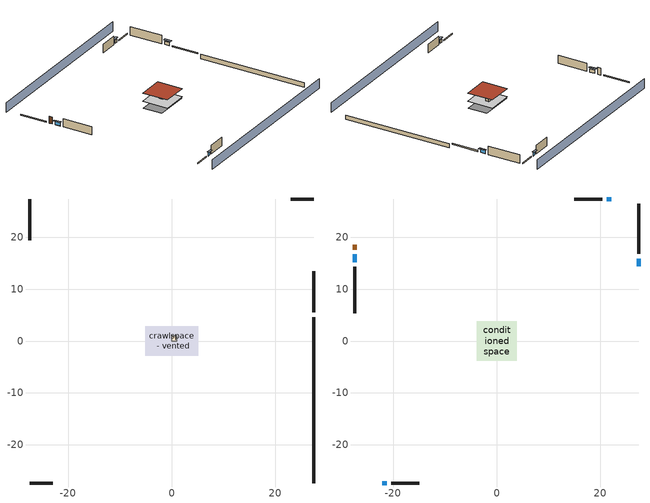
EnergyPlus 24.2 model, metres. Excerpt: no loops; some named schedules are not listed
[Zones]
crawlspace - vented
 floor foundation (Slab1 construction): -5.15,-2.86 -5.15,2.86 5.15,2.86 5.15,-2.86 z-0.91
 wall outside (RimJoist1 construction): 27.43,5.54 27.43,13.46 z0.3:0.61
 wall outside (RimJoist2 construction): -27.43,-27.43 -23.01,-27.43 z0.3:0.61
 wall outside (RimJoist3 construction): -27.43,27.43 -27.43,19.5 z0.3:0.61
 wall outside (RimJoist4 construction): 27.43,27.43 23.01,27.43 z0.3:0.61
 wall foundation (FoundationWall1 construction): 27.43,-27.43 27.43,4.61 z-0.91:0.3
furnace airloop ret air zone
 floor adiabatic (AdiabaticConst): 0,0 0,1 1,1 1,0 z0
 wall adiabatic (AdiabaticConst): 0,1 0,0 1,0 1,1 0,1 z0:1
 ceiling adiabatic (AdiabaticConst): 1,0 1,1 0,1 0,0 z1
conditioned space
 floor to crawlspace - vented (Floor1 construction): -3.84,-3.84 -3.84,3.84 3.84,3.84 3.84,-3.84 z0.3
 wall outside (AdiabaticWallConstruction 1): -27.43,18.57 -27.43,17.66 z0.3:2.34
 wall outside (AdiabaticWallConstruction): 27.43,14.39 27.43,15.89 / -27.43,16.73 -27.43,15.23 z0.3:1.31; -22.08,-27.43 -21.29,-27.43 / 22.08,27.43 21.29,27.43 z0.3:1.37
 wall outside (Wall1 construction): 27.43,16.82 27.43,26.5 z0.3:2.74
 wall outside (Wall2 construction): -20.37,-27.43 -14.99,-27.43 z0.3:2.74
 wall outside (Wall3 construction): -27.43,14.3 -27.43,5.39 z0.3:2.74
 wall outside (Wall4 construction): 20.37,27.43 14.99,27.43 z0.3:2.74
 window (WindowConstruction): 27.43,14.39 27.43,15.89 z0.3:1.31
 window (WindowConstruction 1): -22.08,-27.43 -21.29,-27.43 z0.3:1.37
 window (WindowConstruction 2): -27.43,16.73 -27.43,15.23 z0.3:1.31
 window (WindowConstruction 3): 22.08,27.43 21.29,27.43 z0.3:1.37
 door (Door): -27.43,18.57 -27.43,17.66 z0.3:2.34
 roof outside (Roof1 construction): -3.84,3.84 -3.84,-3.84 3.84,-3.84 3.84,3.84 z2.74
shading: 27.43,32 -27.43,32 / -27.43,-32 27.43,-32 z0:2.74; 27.43,16.19 27.43,14.09 28.04,14.09 28.04,16.19 z1.62; -20.99,-27.43 -22.38,-27.43 -22.38,-28.04 -20.99,-28.04 z1.68; -27.43,14.93 -27.43,17.03 -28.04,17.03 -28.04,14.93 z1.62; 20.99,27.43 22.38,27.43 22.38,28.04 20.99,28.04 z1.68
[Building]
Building 1: Terrain=Suburbs
[Site:Location]
Portland Intl Arpt_OR: Latitude {deg}=45.59; Longitude {deg}=-122.6; Time Zone {hr}=-8; Elevation {m}=33; Keep Site Location Information=Yes
[Site:GroundTemperature:Shallow]
10.2558, 8.96328, 8.85977, 9.47314, 11.9355, 14.3863, 16.5111, 17.8571, 17.9714, 16.8767, 14.8061, 12.4304
[Site:WaterMainsTemperature]
Calculation Method=Schedule; Temperature Schedule=mains temperature schedule
[Material] Roughness=Rough; Thermal Absorptance=0.9
Name | Thickness {m} | Conductivity {W/m-K} | Density {kg/m3} | Specific Heat {J/kg-K} | Solar Absorptance | Visible Absorptance
asphalt or fiberglass shingles | 0.00635 | 0.162714 | 1121.4 | 1465.45 | 0.85 | 0.85
concrete 8.0 in. | 0.2032 | 1.803125 | 2242.8 | 837.4 | 0.7 | 0.7
door material | 0.04445 | 0.0612267 | 512.64 | 1214.23 | 0.7 | 0.7
floor covering | 0.0127 | 0.0433444 | 54.468 | 1339.84 | 0.6 | 0.6
floor stud and cavity | 0.1397 | 0.923637 | 92.3553 | 1139.71 | 0.7 | 0.7
furniture material conditioned space 1 | 0.1524 | 0.115458 | 640.8 | 1214.23 | 0.6 | 0.6
gypsum board | 0.0127 | 0.160291 | 801 | 837.4 | 0.6 | 0.6
osb sheathing 0.5 in. | 0.0127 | 0.115458 | 512.64 | 1214.23 | 0.7 | 0.7
osb sheathing 0.75 in. | 0.01905 | 0.115458 | 512.64 | 1214.23 | 0.7 | 0.7
rim joist stud and cavity | 0.0508 | 0.178688 | 50.32683 | 1063.81 | 0.6 | 0.6
roof rigid ins | 0.051816 | 0.029427 | 32.04 | 1214.23 | 0.7 | 0.7
roof stud and cavity | 0.2032 | 0.667294 | 78.34581 | 1123.46 | 0.7 | 0.7
soil 0.5 in. | 0.0127 | 1.9041 | 1842.3 | 418.7 | 0.7 | 0.7
wall rigid ins | 0.512978 | 0.029427 | 32.04 | 1214.23 | 0.7 | 0.7
wall stud and cavity | 0.1397 | 0.550994 | 139.0536 | 1170.24 | 0.7 | 0.7
wall stud and cavity 1 | 0.0889 | 0.380278 | 52.3479 | 1209.89 | 0.7 | 0.7
wall stud and cavity 2 | 0.0889 | 0.391764 | 83.0341 | 1211.67 | 0.7 | 0.7
wood siding | 0.0254 | 0.102417 | 544.68 | 1172.36 | 0.85 | 0.85
wood siding 1; wood siding 2 | 0.0254 | 0.102417 | 544.68 | 1172.36 | 0.7 | 0.7
[Material:NoMass]
Adiabatic: Roughness=Rough; Thermal Resistance {m2-K/W}=176.1; Thermal Absorptance=0.9; Solar Absorptance=0.7; Visible Absorptance=0.7
[WindowMaterial:SimpleGlazingSystem]
WindowMaterial: U-Factor {W/m2-K}=4.31528; Solar Heat Gain Coefficient=0.67
[Construction]
AdiabaticConst: Adiabatic
AdiabaticWallConstruction: wood siding 1, wall rigid ins, wall stud and cavity 1, gypsum board
AdiabaticWallConstruction 1: wood siding 2, wall rigid ins, wall stud and cavity 1, gypsum board
Door: door material
Floor1 construction: floor stud and cavity, osb sheathing 0.75 in., floor covering
FoundationWall1 construction: concrete 8.0 in.
furniture construction conditioned space 1: furniture material conditioned space 1
PartitionWallConstruction: gypsum board, wall stud and cavity 2, gypsum board
RimJoist1 construction; RimJoist2 construction; RimJoist3 construction; RimJoist4 construction: wood siding, rim joist stud and cavity
Roof1 construction: asphalt or fiberglass shingles, roof rigid ins, osb sheathing 0.75 in., roof stud and cavity, gypsum board
Slab1 construction: soil 0.5 in.
Wall1 construction; Wall2 construction; Wall3 construction; Wall4 construction: wood siding, osb sheathing 0.5 in., wall stud and cavity, gypsum board
WindowConstruction; WindowConstruction 1; WindowConstruction 2; WindowConstruction 3: WindowMaterial
[Zone] Multiplier=1
Name | Volume {m3} | Part of Total Floor Area
conditioned space | 143.623 | Yes
crawlspace - vented | 71.8115 | Yes
furnace airloop ret air zone | 1 | No
[Space]
Name | Zone | Volume {m3} | Space Type
conditioned space 1 | conditioned space | 143.623
crawlspace - vented 1 | crawlspace - vented | 71.8115
furnace airloop ret air space | furnace airloop ret air zone |  | Plenum Space Type
[SurfaceProperty:IncidentSolarMultiplier] Incident Solar Multiplier=1; Incident Solar Multiplier Schedule=trans schedule winter=0.85 summer=0.7
Window1; Window2; Window3; Window4
[InternalMass] Zone or ZoneList=conditioned space; Space or SpaceList=conditioned space 1
Name | Construction | Surface Area {m2}
furniture mass conditioned space 1 | furniture construction conditioned space 1 | 23.56021
partition wall mass | PartitionWallConstruction | 58.90053
[Lights]
interior lighting: Zone or ZoneList or Space or SpaceList=conditioned space 1; Schedule=lighting_interior; Design Level Calculation Method=LightingLevel; Lighting Level {W}=208.754; Return Air Fraction=0; Fraction Radiant=0.6; Fraction Visible=0.2; Fraction Replaceable=1
[People]
occupants: Zone or ZoneList or Space or SpaceList=conditioned space 1; Number of People Schedule=occupants; Number of People Calculation Method=People; Number of People=4; Fraction Radiant=0.314171; Sensible Heat Fraction=0.56303; Activity Level Schedule=occupants activity schedule; Carbon Dioxide Generation Rate {m3/s-W}=0; Enable ASHRAE 55 Comfort Warnings=No; Mean Radiant Temperature Calculation Type=EnclosureAveraged
[ElectricEquipment] Zone or ZoneList or Space or SpaceList=conditioned space 1; Design Level Calculation Method=EquipmentLevel
Name | Schedule | Design Level {W} | Fraction Latent | Fraction Radiant | Fraction Lost
ceiling fan | ceiling_fan | 17.2709 | 0 | 0.558 | 0
clothes dryer | clothes_dryer | 1100.25 | 0.015 | 0.081 | 0.85
clothes washer | clothes_washer | 558.103 | 0.03 | 0.162 | 0.7
cooking range | cooking_range | 109.017 | 0.16 | 0.384 | 0.2
dishwasher | dishwasher | 1721.85 | 0.3 | 0.18 | 0.4
freezer | freezer schedule | 194.914 | 0 | 0.6 | 0
fridge | fridge schedule | 51.9007 | 0 | 0.6 | 0
mech vent bath fan 0 | mech vent bath fan 0 schedule | 15 | 0 | 0 | 1
mech vent house fan | mech vent house fan schedule | 0 | 0 | 0 | 1
mech vent house fan cfis | mech vent house fan cfis schedule | 0 | 0 | 0 | 0
mech vent range fan 0 | mech vent range fan 0 schedule | 30 | 0 | 0 | 1
misc plug loads | plug_loads_other | 698.706 | 0.021 | 0.558 | 0.049
misc tv | plug_loads_tv | 1141.99 | 0 | 0.6 | 0
whole house fan | Always On Discrete | 0 | 0 | 0 | 1
[OtherEquipment] Design Level Calculation Method=EquipmentLevel
Name | Fuel Type | Zone or ZoneList or Space or SpaceList | Schedule | Design Level {W} | Fraction Latent | Fraction Radiant | Fraction Lost
clothes dryer 1 | NaturalGas | conditioned space 1 | clothes_dryer | 14617 | 0.015 | 0.081 | 0.85
cooking range 1 | NaturalGas | conditioned space 1 | cooking_range | 3194.97 | 0.16 | 0.384 | 0.2
furnace airloop_0 SupCondToLv; furnace airloop_0 SupSensLkToCond; mech vent house fan sensible load; water heater sens | None | conditioned space 1 | Always On Discrete | 0 | 0 | 0 | 0
furnace airloop_0 SupLatLkToCond; mech vent house fan latent load; water heater lat | None | conditioned space 1 | Always On Discrete | 0 | 1 | 0 | 0
general water use latent | None | conditioned space 1 | general water use schedule | 81.0615 | 1 | 0 | 0
general water use sensible | None | conditioned space 1 | general water use schedule | -79.8895 | 0 | 0.6 | 0
water heater energy adjustment1 | Electricity | conditioned space 1 | Always On Discrete | 0.01 | 0 | 0 | 1
furnace airloop_0 RetCondToDZ; furnace airloop_0 SupCondToDZ; furnace airloop_0 SupSensLkToDZ | None | crawlspace - vented 1 | Always On Discrete | 0 | 0 | 0 | 0
furnace airloop_0 SupLatLkToDZ | None | crawlspace - vented 1 | Always On Discrete | 0 | 1 | 0 | 0
furnace airloop_0 RetCondToRP; furnace airloop_0 RetSensLkToRP | None | furnace airloop ret air space | Always On Discrete | 0 | 0 | 0 | 0
furnace airloop_0 RetLatLkToRP | None | furnace airloop ret air space | Always On Discrete | 0 | 1 | 0 | 0
[ZoneInfiltration:DesignFlowRate] Schedule=Always On Discrete
Name | Zone or ZoneList or Space or SpaceList | Design Flow Rate Calculation Method | Design Flow Rate {m3/s} | Air Changes per Hour {1/hr} | Constant Term Coefficient | Temperature Term Coefficient | Velocity Term Coefficient | Velocity Squared Term Coefficient
infil flow; natural vent flow; whole house fan flow | conditioned space 1 | Flow/Zone | 0
crawlspace_vented 1 duct leakage imbalance infil flow | crawlspace - vented 1 | Flow/Zone | 0
infil crawlspace - vented 1 | crawlspace - vented 1 | AirChanges/Hour |  | 2.6013 | 1 | 0 | 0 | 0
[ZoneMixing] Schedule=Always On Continuous; Design Flow Rate Calculation Method=Flow/Zone; Design Flow Rate {m3/s}=0
Name | Zone or Space | Source Zone or Space
furnace airloop_0 ZoneMixDZToCond mix | conditioned space | crawlspace - vented
furnace airloop_0 ZoneMixCondToDZ mix | crawlspace - vented | conditioned space
[SurfaceProperty:ExposedFoundationPerimeter]
Slab1: Exposed Perimeter Calculation Method=TotalExposedPerimeter; Total Exposed Perimeter {m}=32.03448
[SpaceList]
Plenum Space Type: furnace airloop ret air space
[AvailabilityManager:Scheduled]
furnace airloop Availability Manager: Schedule=Always On Discrete
[AirLoopHVAC:ReturnPlenum]
Air Loop HVAC Return Plenum 1: Zone=furnace airloop ret air zone
[WaterUse:Equipment]
dishwasher: Peak Flow Rate {m3/s}=8.49478e-06; Flow Rate Fraction Schedule=hot_water_dishwasher
[Foundation:Kiva]
Foundation Kiva 1: Initial Indoor Air Temperature {C}=8.58325; Wall Height Above Grade {m}=0.3048; Wall Depth Below Slab {m}=0.2032
[Foundation:Kiva:Settings]
Soil Conductivity {W/m-K}=1.9041; Soil Density {kg/m3}=1842.3; Soil Specific Heat {J/kg-K}=418.7; Ground Solar Absorptivity=0.9; Ground Thermal Absorptivity=0.9; Ground Surface Roughness {m}=0.03; Far-Field Width {m}=40; Deep-Ground Boundary Condition=ZeroFlux; Deep-Ground Depth {m}=40; Minimum Cell Dimension {m}=0.2; Maximum Cell Growth Coefficient=3; Simulation Timestep=Timestep
[Exterior:Lights]
exterior lighting: Schedule=exterior lighting schedule; Design Level {W}=7.57726
[EnergyManagementSystem:GlobalVariable]
furnace_airloop_0_DuctImbalLkExhFanEquivCond
furnace_airloop_0_DuctImbalLkExhFanEquivDZ
furnace_airloop_0_DuctImbalLkSupFanEquivCond
furnace_airloop_0_DuctImbalLkSupFanEquivDZ
furnace_airloop_0_DZ_T
furnace_airloop_0_DZ_W
furnace_airloop_0_RetCondToDZ
furnace_airloop_0_RetCondToRP
furnace_airloop_0_RetLatLkToRP
furnace_airloop_0_RetSensLkToRP
furnace_airloop_0_SupCondToDZ
furnace_airloop_0_SupCondToLv
furnace_airloop_0_SupLatLkToCond
furnace_airloop_0_SupLatLkToDZ
furnace_airloop_0_SupSensLkToCond
furnace_airloop_0_SupSensLkToDZ
furnace_airloop_0_ZoneMixCondToDZ
furnace_airloop_0_ZoneMixDZToCond
furnace_airloop_AH_MFR
furnace_airloop_AH_Tout
furnace_airloop_AH_VFR
furnace_airloop_AH_Wout
furnace_airloop_Fan_RTF
furnace_airloop_RA_T
furnace_airloop_Ra_W
infil_program_Qfan
infil_program_Qinf
natural_vent_program_Qnv
natural_vent_program_Qwhf
[EnergyManagementSystem:Sensor]
Name | Output:Variable or Output:Meter Index Key | Output:Variable or Output:Meter
airflow_gain | infil flow | Infiltration Sensible Heat Gain Energy
airflow_gain_1 | natural vent flow | Infiltration Sensible Heat Gain Energy
airflow_gain_2 | whole house fan flow | Infiltration Sensible Heat Gain Energy
airflow_loss | infil flow | Infiltration Sensible Heat Loss Energy
airflow_loss_1 | natural vent flow | Infiltration Sensible Heat Loss Energy
airflow_loss_2 | whole house fan flow | Infiltration Sensible Heat Loss Energy
clg_load_cond |  | Cooling:EnergyTransfer:Zone:CONDITIONED SPACE
clg_load_duct |  | Cooling:EnergyTransfer:Zone:FURNACE AIRLOOP RET AIR ZONE
clg_sp_s; clg_sp_s_1 | cooling setpoint | Schedule Value
clothes_dryer_exhaust_0_sch_s | clothes_dryer | Schedule Value
cool_season | cooling season schedule | Schedule Value
ducts_conv | furnace airloop_0 RetCondToRP | Other Equipment Convective Heating Energy
ducts_conv_1 | furnace airloop_0 RetLatLkToRP | Other Equipment Convective Heating Energy
ducts_conv_2 | furnace airloop_0 RetSensLkToRP | Other Equipment Convective Heating Energy
ducts_conv_3 | furnace airloop_0 SupCondToLv | Other Equipment Convective Heating Energy
ducts_conv_4 | furnace airloop_0 SupLatLkToCond | Other Equipment Convective Heating Energy
ducts_conv_5 | furnace airloop_0 SupSensLkToCond | Other Equipment Convective Heating Energy
ducts_rad | furnace airloop_0 RetCondToRP | Other Equipment Radiant Heating Energy
ducts_rad_1 | furnace airloop_0 RetLatLkToRP | Other Equipment Radiant Heating Energy
ducts_rad_2 | furnace airloop_0 RetSensLkToRP | Other Equipment Radiant Heating Energy
ducts_rad_3 | furnace airloop_0 SupCondToLv | Other Equipment Radiant Heating Energy
ducts_rad_4 | furnace airloop_0 SupLatLkToCond | Other Equipment Radiant Heating Energy
ducts_rad_5 | furnace airloop_0 SupSensLkToCond | Other Equipment Radiant Heating Energy
furnace_airloop_0_DZ_T_s | crawlspace - vented | Zone Air Temperature
furnace_airloop_0_DZ_W_s | crawlspace - vented | Zone Mean Air Humidity Ratio
furnace_airloop_AH_MFR_s | Node 5 | System Node Mass Flow Rate
furnace_airloop_AH_Tout_s | Node 5 | System Node Temperature
furnace_airloop_AH_VFR_s | Node 5 | System Node Current Density Volume Flow Rate
furnace_airloop_AH_Wout_s | Node 5 | System Node Humidity Ratio
furnace_airloop_RA_T_s | Node 8 | System Node Temperature
furnace_airloop_Ra_W_s | Node 8 | System Node Humidity Ratio
htg_load_cond |  | Heating:EnergyTransfer:Zone:CONDITIONED SPACE
htg_load_duct |  | Heating:EnergyTransfer:Zone:FURNACE AIRLOOP RET AIR ZONE
htg_sp_s; htg_sp_s_1 | heating setpoint | Schedule Value
ig_ee_conv | ceiling fan | Electric Equipment Convective Heating Energy
ig_ee_conv_1 | clothes dryer | Electric Equipment Convective Heating Energy
ig_ee_conv_3 | cooking range | Electric Equipment Convective Heating Energy
ig_ee_conv_4 | dishwasher | Electric Equipment Convective Heating Energy
ig_ee_conv_5 | freezer | Electric Equipment Convective Heating Energy
ig_ee_conv_6 | fridge | Electric Equipment Convective Heating Energy
ig_ee_conv_7 | misc plug loads | Electric Equipment Convective Heating Energy
ig_ee_conv_8 | misc tv | Electric Equipment Convective Heating Energy
ig_ee_conv_9 | whole house fan | Electric Equipment Convective Heating Energy
ig_ee_rad | ceiling fan | Electric Equipment Radiant Heating Energy
ig_ee_rad_1 | clothes dryer | Electric Equipment Radiant Heating Energy
ig_ee_rad_3 | cooking range | Electric Equipment Radiant Heating Energy
ig_ee_rad_4 | dishwasher | Electric Equipment Radiant Heating Energy
ig_ee_rad_5 | freezer | Electric Equipment Radiant Heating Energy
ig_ee_rad_6 | fridge | Electric Equipment Radiant Heating Energy
ig_ee_rad_7 | misc plug loads | Electric Equipment Radiant Heating Energy
ig_ee_rad_8 | misc tv | Electric Equipment Radiant Heating Energy
ig_ee_rad_9 | whole house fan | Electric Equipment Radiant Heating Energy
ig_lgt_conv | interior lighting | Lights Convective Heating Energy
ig_lgt_rad | interior lighting | Lights Radiant Heating Energy
ig_lgt_vis | interior lighting | Lights Visible Radiation Heating Energy
ig_oe_conv | clothes dryer 1 | Other Equipment Convective Heating Energy
ig_oe_conv_1 | cooking range 1 | Other Equipment Convective Heating Energy
ig_oe_conv_2 | general water use latent | Other Equipment Convective Heating Energy
ig_oe_conv_3 | general water use sensible | Other Equipment Convective Heating Energy
ig_oe_conv_4 | water heater energy adjustment1 | Other Equipment Convective Heating Energy
ig_oe_conv_5 | water heater lat | Other Equipment Convective Heating Energy
ig_oe_conv_6 | water heater sens | Other Equipment Convective Heating Energy
ig_oe_rad | clothes dryer 1 | Other Equipment Radiant Heating Energy
ig_oe_rad_1 | cooking range 1 | Other Equipment Radiant Heating Energy
ig_oe_rad_2 | general water use latent | Other Equipment Radiant Heating Energy
ig_oe_rad_3 | general water use sensible | Other Equipment Radiant Heating Energy
ig_oe_rad_4 | water heater energy adjustment1 | Other Equipment Radiant Heating Energy
ig_oe_rad_5 | water heater lat | Other Equipment Radiant Heating Energy
ig_oe_rad_6 | water heater sens | Other Equipment Radiant Heating Energy
ig_ppl_conv | occupants | People Convective Heating Energy
ig_ppl_rad | occupants | People Radiant Heating Energy
im_conv | furniture mass conditioned space 1 | Surface Inside Face Convection Heat Gain Energy
im_conv_1 | partition wall mass | Surface Inside Face Convection Heat Gain Energy
im_ig | furniture mass conditioned space 1 | Surface Inside Face Internal Gains Radiation Heat Gain Energy
im_ig_1 | partition wall mass | Surface Inside Face Internal Gains Radiation Heat Gain Energy
im_lgt | furniture mass conditioned space 1 | Surface Inside Face Lights Radiation Heat Gain Energy
im_lgt_1 | partition wall mass | Surface Inside Face Lights Radiation Heat Gain Energy
im_sol | furniture mass conditioned space 1 | Surface Inside Face Solar Radiation Heat Gain Energy
im_sol_1 | partition wall mass | Surface Inside Face Solar Radiation Heat Gain Energy
im_surf | furniture mass conditioned space 1 | Surface Inside Face Net Surface Thermal Radiation Heat Gain Energy
im_surf_1 | partition wall mass | Surface Inside Face Net Surface Thermal Radiation Heat Gain Energy
mech_vent_bath_fan_0_sch_s | mech vent bath fan 0 schedule | Schedule Value
mech_vent_range_fan_0_sch_s | mech vent range fan 0 schedule | Schedule Value
mv_conv | mech vent bath fan 0 | Electric Equipment Convective Heating Energy
mv_conv_1 | mech vent house fan | Electric Equipment Convective Heating Energy
mv_conv_2 | mech vent house fan cfis | Electric Equipment Convective Heating Energy
mv_conv_3 | mech vent range fan 0 | Electric Equipment Convective Heating Energy
mv_conv_4 | mech vent house fan latent load | Other Equipment Convective Heating Energy
mv_conv_5 | mech vent house fan sensible load | Other Equipment Convective Heating Energy
mv_rad | mech vent bath fan 0 | Electric Equipment Radiant Heating Energy
mv_rad_1 | mech vent house fan | Electric Equipment Radiant Heating Energy
mv_rad_2 | mech vent house fan cfis | Electric Equipment Radiant Heating Energy
mv_rad_3 | mech vent range fan 0 | Electric Equipment Radiant Heating Energy
mv_rad_4 | mech vent house fan latent load | Other Equipment Radiant Heating Energy
mv_rad_5 | mech vent house fan sensible load | Other Equipment Radiant Heating Energy
natural_vent_s | natural vent schedule | Schedule Value
out_pb_s |  | Site Outdoor Air Barometric Pressure
out_wt_s |  | Site Outdoor Air Humidity Ratio
site_vw_s |  | Site Wind Speed
ss_back_out | Window1 | Surface Window Shortwave from Zone Back Out Window Heat Transfer Rate
ss_back_out_1 | Window2 | Surface Window Shortwave from Zone Back Out Window Heat Transfer Rate
ss_back_out_2 | Window3 | Surface Window Shortwave from Zone Back Out Window Heat Transfer Rate
ss_back_out_3 | Window4 | Surface Window Shortwave from Zone Back Out Window Heat Transfer Rate
ss_conv | Door1 | Surface Inside Face Convection Heat Gain Energy
ss_conv_1 | Window1 | Surface Inside Face Convection Heat Gain Energy
ss_conv_2 | Window2 | Surface Inside Face Convection Heat Gain Energy
ss_conv_3 | Window3 | Surface Inside Face Convection Heat Gain Energy
ss_conv_4 | Window4 | Surface Inside Face Convection Heat Gain Energy
ss_ig | Door1 | Surface Inside Face Internal Gains Radiation Heat Gain Energy
ss_ig_1 | Window1 | Surface Inside Face Internal Gains Radiation Heat Gain Energy
ss_ig_2 | Window2 | Surface Inside Face Internal Gains Radiation Heat Gain Energy
ss_ig_3 | Window3 | Surface Inside Face Internal Gains Radiation Heat Gain Energy
ss_ig_4 | Window4 | Surface Inside Face Internal Gains Radiation Heat Gain Energy
ss_lgt | Door1 | Surface Inside Face Lights Radiation Heat Gain Energy
ss_sol | Door1 | Surface Inside Face Solar Radiation Heat Gain Energy
ss_surf | Door1 | Surface Inside Face Net Surface Thermal Radiation Heat Gain Energy
ss_surf_1 | Window1 | Surface Inside Face Net Surface Thermal Radiation Heat Gain Energy
ss_surf_2 | Window2 | Surface Inside Face Net Surface Thermal Radiation Heat Gain Energy
ss_surf_3 | Window3 | Surface Inside Face Net Surface Thermal Radiation Heat Gain Energy
ss_surf_4 | Window4 | Surface Inside Face Net Surface Thermal Radiation Heat Gain Energy
ss_trans_in | Window1 | Surface Window Transmitted Solar Radiation Rate
ss_trans_in_1 | Window2 | Surface Window Transmitted Solar Radiation Rate
ss_trans_in_2 | Window3 | Surface Window Transmitted Solar Radiation Rate
ss_trans_in_3 | Window4 | Surface Window Transmitted Solar Radiation Rate
ss_trans_out | Window1 | Surface Inside Face Initial Transmitted Diffuse Transmitted Out Window Solar Radiation Rate
ss_trans_out_1 | Window2 | Surface Inside Face Initial Transmitted Diffuse Transmitted Out Window Solar Radiation Rate
ss_trans_out_2 | Window3 | Surface Inside Face Initial Transmitted Diffuse Transmitted Out Window Solar Radiation Rate
ss_trans_out_3 | Window4 | Surface Inside Face Initial Transmitted Diffuse Transmitted Out Window Solar Radiation Rate
s_conv | Floor1 | Surface Inside Face Convection Heat Gain Energy
s_conv_1 | Roof1 | Surface Inside Face Convection Heat Gain Energy
s_conv_2 | Wall1 | Surface Inside Face Convection Heat Gain Energy
s_conv_3 | Wall2 | Surface Inside Face Convection Heat Gain Energy
s_conv_4 | Wall3 | Surface Inside Face Convection Heat Gain Energy
s_conv_5 | Wall4 | Surface Inside Face Convection Heat Gain Energy
s_ig | Floor1 | Surface Inside Face Internal Gains Radiation Heat Gain Energy
s_ig_1 | Roof1 | Surface Inside Face Internal Gains Radiation Heat Gain Energy
s_ig_2 | Wall1 | Surface Inside Face Internal Gains Radiation Heat Gain Energy
s_ig_3 | Wall2 | Surface Inside Face Internal Gains Radiation Heat Gain Energy
s_ig_4 | Wall3 | Surface Inside Face Internal Gains Radiation Heat Gain Energy
s_ig_5 | Wall4 | Surface Inside Face Internal Gains Radiation Heat Gain Energy
s_lgt | Floor1 | Surface Inside Face Lights Radiation Heat Gain Energy
s_lgt_1 | Roof1 | Surface Inside Face Lights Radiation Heat Gain Energy
s_lgt_2 | Wall1 | Surface Inside Face Lights Radiation Heat Gain Energy
s_lgt_3 | Wall2 | Surface Inside Face Lights Radiation Heat Gain Energy
s_lgt_4 | Wall3 | Surface Inside Face Lights Radiation Heat Gain Energy
s_lgt_5 | Wall4 | Surface Inside Face Lights Radiation Heat Gain Energy
s_sol | Floor1 | Surface Inside Face Solar Radiation Heat Gain Energy
s_sol_1 | Roof1 | Surface Inside Face Solar Radiation Heat Gain Energy
s_sol_2 | Wall1 | Surface Inside Face Solar Radiation Heat Gain Energy
s_sol_3 | Wall2 | Surface Inside Face Solar Radiation Heat Gain Energy
s_sol_4 | Wall3 | Surface Inside Face Solar Radiation Heat Gain Energy
s_sol_5 | Wall4 | Surface Inside Face Solar Radiation Heat Gain Energy
s_surf | Floor1 | Surface Inside Face Net Surface Thermal Radiation Heat Gain Energy
s_surf_1 | Roof1 | Surface Inside Face Net Surface Thermal Radiation Heat Gain Energy
s_surf_2 | Wall1 | Surface Inside Face Net Surface Thermal Radiation Heat Gain Energy
s_surf_3 | Wall2 | Surface Inside Face Net Surface Thermal Radiation Heat Gain Energy
s_surf_4 | Wall3 | Surface Inside Face Net Surface Thermal Radiation Heat Gain Energy
s_surf_5 | Wall4 | Surface Inside Face Net Surface Thermal Radiation Heat Gain Energy
water_heater_T_set | water heater setpoint | Schedule Value
[EnergyManagementSystem:Actuator]
Name | Actuated Component Unique | Actuated Component Type | Actuated Component Control Type
crawlspace_vented_1_duct_leakage_imbalance_infil_flow_act | crawlspace_vented 1 duct leakage imbalance infil flow | Zone Infiltration | Air Exchange Flow Rate
fridge_schedule_act | fridge schedule | Schedule:Constant | Schedule Value
furnace_airloop_0_RetCondToDZ_act | furnace airloop_0 RetCondToDZ | OtherEquipment | Power Level
furnace_airloop_0_RetCondToRP_act | furnace airloop_0 RetCondToRP | OtherEquipment | Power Level
furnace_airloop_0_RetLatLkToRP_act | furnace airloop_0 RetLatLkToRP | OtherEquipment | Power Level
furnace_airloop_0_RetSensLkToRP_act | furnace airloop_0 RetSensLkToRP | OtherEquipment | Power Level
furnace_airloop_0_SupCondToDZ_act | furnace airloop_0 SupCondToDZ | OtherEquipment | Power Level
